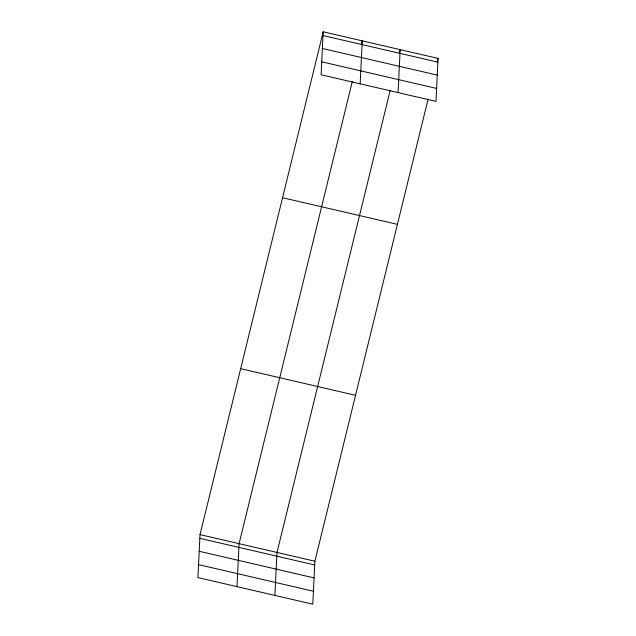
<?xml version="1.0" encoding="UTF-8"?>
<svg xmlns="http://www.w3.org/2000/svg" width="636" height="636" viewBox="0 0 636 636"><rect width="100%" height="100%" fill="white"/><g stroke="black" fill="none" stroke-linecap="round" stroke-linejoin="round"><path stroke-width="0.95" d="M323.199 31.8L321.101 74.77L435.978 101.386L438.077 58.417L323.199 31.8L200.022 534.614L197.923 577.583L312.801 604.2L314.9 561.23L428.092 99.192M236.982 586.63L239.08 543.661L352.272 81.623M274.887 595.415L276.994 552.446L390.178 90.407M360.159 83.817L362.258 40.847L361.328 44.647M398.064 92.602L400.171 49.632L399.241 53.424M437.147 62.209L438.077 58.417M323.016 35.537L437.894 62.153M322.388 48.479L437.258 75.104M321.729 61.819L436.606 88.444M282.551 197.724L397.428 224.349M240.67 368.681L355.548 395.306M200.022 534.614L314.9 561.23M199.839 538.342L314.717 564.967M199.211 551.293L314.089 577.909M198.559 564.633L313.429 591.249"/></g></svg>
